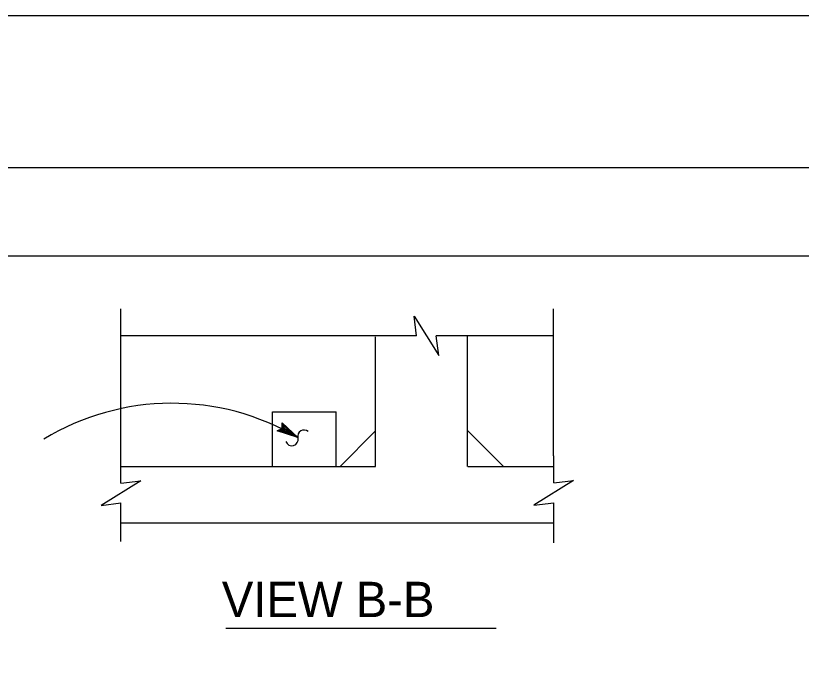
# Model space of a CAD drawing. Extents: x -894 to 866, y -472 to 714.
# Drawn here: x 83.8 to 306.2, y 525.1 to 713.6 of the extents above; entities that cross this region are included whole.
import ezdxf

# ---------------------------------------------------------------- set-up
doc = ezdxf.new("R2010")
doc.units = 0
for name, color, linetype in [('56 Stage 3 Anno', 7, 'Continuous'), ('60 Nongeo Data', 7, 'Continuous'), ('border_PLOTTING-ELEMENTS', 7, 'Continuous'), ('border_rw_22x34_Cut_Lines', 7, 'Continuous'), ('border_SHEET', 7, 'Continuous')]:
    doc.layers.add(name, color=color, linetype=linetype)

msp = doc.modelspace()

# ---------------------------------------------------------------- linework, layer by layer
at = {"layer": '56 Stage 3 Anno'}
for p, q in [((159.27, 596.75), (159.26, 598.31)), ((159.26, 598.31), (159.26, 598.31)), ((159.26, 598.31), (163.75, 594.11)), ((157.9, 596.02), (159.27, 596.75)), ((163.75, 594.11), (157.9, 596.02)), ((157.9, 596.02), (157.9, 596.02)), ((162.55, 594.81), (158.29, 596.21)), ((161.37, 595.51), (158.62, 596.41)), ((160.18, 596.22), (159, 596.6)), ((159.26, 597.08), (160.18, 596.22)), ((159.27, 597.9), (162.56, 594.81)), ((159.29, 597.47), (161.37, 595.51)), ((163.75, 594.11), (163.75, 594.11)), ((143.37, 540.14), (219.86, 540.14))]:
    msp.add_line(p, q, dxfattribs=at)
for centre, radius, start, end in [((128.14, 533.91), 69.94, 59.3984, 121.3043), ((165.48, 594.48), 1.8, 48.7792, 194.261), ((162.01, 593.62), 1.8, 198.8358, 12.6003)]:
    msp.add_arc(centre, radius, start, end, dxfattribs=at)
at = {"layer": '60 Nongeo Data'}
for p, q in [((113.6, 588.86), (113.6, 630.54)), ((236.1, 588.94), (236.1, 630.54)), ((113.6, 623), (190.16, 623)), ((197.31, 622.94), (189.61, 622.94)), ((236.1, 622.94), (202.91, 622.94)), ((211.71, 604.45), (211.71, 622.91)), ((185.71, 604.49), (185.71, 622.63)), ((185.71, 604.49), (185.71, 606.32)), ((211.71, 604.45), (211.71, 606.32)), ((211.71, 585.93), (211.71, 604.98)), ((185.71, 585.97), (185.71, 604.43)), ((156.52, 585.97), (156.52, 601.46)), ((156.52, 601.46), (174.55, 601.46)), ((174.55, 585.97), (174.55, 601.46)), ((185.71, 586.07), (185.71, 600.91)), ((211.71, 585.93), (211.71, 600.78)), ((221.91, 585.97), (211.81, 596.07)), ((185.63, 595.91), (175.69, 585.97)), ((113.63, 581.23), (113.63, 588.93)), ((236.15, 581.28), (236.15, 588.98)), ((113.76, 585.97), (116.62, 585.97)), ((113.76, 585.97), (116.62, 585.97)), ((116.62, 585.97), (185.71, 585.97)), ((138.73, 585.97), (185.6, 585.97)), ((211.83, 585.97), (236.1, 585.97)), ((212.19, 585.97), (235.51, 585.97)), ((113.63, 564.68), (113.63, 575.63)), ((236.15, 564.32), (236.15, 575.68)), ((113.47, 569.97), (116.62, 569.97)), ((113.47, 569.97), (116.62, 569.97)), ((116.62, 569.97), (236.29, 569.97)), ((138.73, 569.97), (236.22, 569.97))]:
    msp.add_line(p, q, dxfattribs=at)
for points in [[(197.31, 622.94), (196.61, 628.54), (203.61, 617.34), (202.91, 622.94)], [(113.63, 581.23), (119.23, 581.93), (108.03, 574.93), (113.63, 575.63)], [(236.15, 581.28), (241.75, 581.98), (230.55, 574.98), (236.15, 575.68)]]:
    msp.add_lwpolyline(points, dxfattribs=at)
at = {"layer": 'border_PLOTTING-ELEMENTS'}
for points in [[(-894.04, -472.44), (865.96, -472.44), (865.96, 713.56), (-894.04, 713.56)], [(-864.04, 670.56), (835.96, 670.56), (835.96, -429.44), (-864.04, -429.44)]]:
    msp.add_lwpolyline(points, close=True, dxfattribs=at)
at = {"layer": 'border_rw_22x34_Cut_Lines'}
msp.add_lwpolyline([(-864.04, 670.56), (835.96, 670.56), (835.96, -429.44), (-864.04, -429.44)], close=True, dxfattribs=at)
at = {"layer": 'border_SHEET'}
msp.add_line((-814.04, 645.56), (810.96, 645.56), dxfattribs=at)

# ---------------------------------------------------------------- texts
at = {"layer": '56 Stage 3 Anno'}
msp.add_text('VIEW B-B', height=10, dxfattribs=at).set_placement((142.2, 543.31))

doc.saveas('drawing.dxf')
